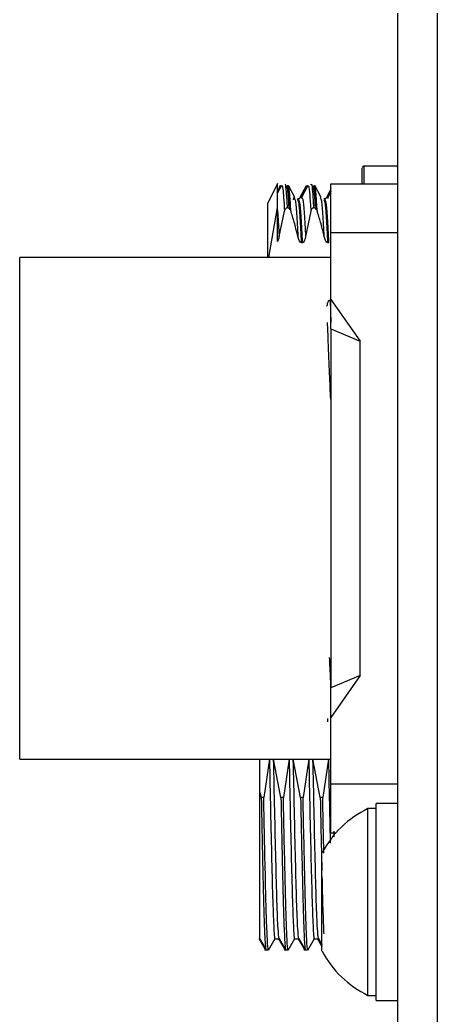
# Model space of a CAD drawing. Header units: millimetres. Extents: x 0 to 279, y 0 to 216.
# Drawn here: x 92.37 to 96.61, y 179.55 to 189.67 of the extents above; entities that cross this region are included whole.
import ezdxf

# ---------------------------------------------------------------- set-up
doc = ezdxf.new("R2010")
doc.units = ezdxf.units.MM

msp = doc.modelspace()

# ---------------------------------------------------------------- linework, layer by layer
at = {"color": 7, "linetype": 'Continuous', "lineweight": 25}
for p, q in [((96.61, 205.208), (96.61, 155.617)), ((96.21, 160.701), (96.21, 200.701)), ((96.19, 188.181), (95.87, 188.181)), ((94.99, 188.004), (94.89, 187.804)), ((95.02, 187.982), (94.983, 187.912)), ((95.025, 187.982), (94.985, 187.904)), ((94.99, 187.758), (94.99, 188.004)), ((95.029, 187.982), (94.99, 187.907)), ((95.012, 187.974), (95.016, 187.984)), ((95.095, 187.96), (95.084, 187.981)), ((95.098, 187.968), (95.09, 187.982)), ((95.105, 187.965), (95.096, 187.982)), ((95.164, 187.86), (95.1, 187.983)), ((95.28, 187.981), (95.217, 187.86)), ((95.287, 187.981), (95.224, 187.861)), ((95.293, 187.982), (95.23, 187.862)), ((95.297, 187.983), (95.234, 187.862)), ((95.326, 187.994), (95.325, 187.985)), ((95.362, 187.96), (95.351, 187.981)), ((95.365, 187.968), (95.358, 187.982)), ((95.373, 187.965), (95.363, 187.982)), ((95.431, 187.86), (95.367, 187.983)), ((95.53, 187.948), (95.485, 187.86)), ((95.53, 187.935), (95.492, 187.861)), ((95.53, 188.001), (96.21, 188.001)), ((95.53, 187.501), (95.53, 188.001)), ((95.159, 187.856), (95.162, 187.849)), ((95.189, 187.844), (95.192, 187.837)), ((95.205, 187.846), (95.192, 187.846)), ((95.202, 187.845), (95.201, 187.84)), ((95.231, 187.852), (95.234, 187.866)), ((95.429, 187.849), (95.427, 187.856)), ((95.472, 187.846), (95.459, 187.846)), ((95.47, 187.845), (95.468, 187.84)), ((95.502, 187.853), (95.495, 187.851)), ((95.53, 187.925), (95.497, 187.862)), ((95.502, 187.866), (95.498, 187.852)), ((95.53, 187.918), (95.501, 187.862)), ((94.89, 187.251), (94.89, 187.804)), ((94.902, 187.251), (94.99, 187.758)), ((94.99, 187.413), (94.99, 187.758)), ((94.99, 187.733), (95.006, 187.464)), ((95.006, 187.464), (95.06, 187.723)), ((95.327, 187.723), (95.274, 187.464)), ((96.21, 187.501), (95.53, 187.501)), ((95.53, 186.825), (95.53, 187.501)), ((95.23, 187.403), (95.243, 187.403)), ((95.498, 187.403), (95.511, 187.403)), ((95.53, 187.251), (92.37, 187.251)), ((92.37, 182.151), (92.37, 187.251)), ((95.53, 186.825), (95.83, 186.401)), ((95.53, 186.525), (95.53, 186.825)), ((95.522, 186.816), (95.53, 186.592)), ((95.53, 186.525), (95.83, 186.401)), ((95.53, 186.525), (95.53, 182.877)), ((95.83, 183.001), (95.83, 186.401)), ((95.83, 183.001), (95.53, 182.577)), ((95.83, 183.001), (95.53, 182.877)), ((95.53, 182.577), (95.53, 182.877)), ((95.53, 181.901), (95.53, 182.577)), ((95.496, 182.565), (95.497, 182.532)), ((92.37, 182.151), (95.53, 182.151)), ((94.81, 181.812), (94.81, 182.151)), ((94.906, 182.154), (94.848, 181.762)), ((95.023, 181.762), (94.949, 182.154)), ((95.106, 182.154), (95.048, 181.762)), ((95.223, 181.762), (95.149, 182.154)), ((95.306, 182.154), (95.248, 181.762)), ((95.423, 181.762), (95.349, 182.154)), ((95.506, 182.154), (95.448, 181.762)), ((95.53, 181.901), (96.21, 181.901)), ((95.53, 181.401), (95.53, 181.901)), ((94.81, 181.812), (94.823, 181.762)), ((94.848, 181.762), (94.823, 181.762)), ((95.048, 181.762), (95.023, 181.762)), ((95.248, 181.762), (95.223, 181.762)), ((95.448, 181.762), (95.423, 181.762)), ((96.21, 181.701), (95.99, 181.701)), ((95.99, 179.701), (95.99, 181.701)), ((95.99, 181.651), (95.908, 181.651)), ((95.908, 180.009), (95.908, 181.651)), ((95.58, 181.401), (95.53, 181.401)), ((95.566, 181.364), (95.565, 181.421)), ((95.44, 180.337), (95.44, 181.201)), ((94.798, 180.331), (94.859, 180.224)), ((94.805, 180.329), (94.872, 180.213)), ((94.898, 180.212), (94.965, 180.328)), ((94.963, 180.327), (95.006, 180.327)), ((94.999, 180.327), (95.058, 180.224)), ((95.005, 180.328), (95.072, 180.212)), ((95.098, 180.212), (95.165, 180.328)), ((95.163, 180.327), (95.206, 180.327)), ((95.199, 180.327), (95.258, 180.224)), ((95.205, 180.328), (95.272, 180.212)), ((95.298, 180.212), (95.365, 180.328)), ((95.363, 180.327), (95.406, 180.327)), ((95.394, 180.327), (95.44, 180.247)), ((95.399, 180.327), (95.44, 180.255)), ((95.403, 180.327), (95.44, 180.262)), ((95.405, 180.328), (95.44, 180.267)), ((95.44, 180.201), (95.44, 180.337)), ((94.856, 180.221), (94.86, 180.214)), ((94.86, 180.213), (94.865, 180.213)), ((94.865, 180.213), (94.89, 180.213)), ((95.055, 180.221), (95.06, 180.213)), ((95.06, 180.213), (95.065, 180.213)), ((95.065, 180.213), (95.09, 180.213)), ((95.066, 180.217), (95.069, 180.212)), ((95.255, 180.221), (95.26, 180.213)), ((95.26, 180.213), (95.265, 180.213)), ((95.265, 180.213), (95.29, 180.213)), ((95.266, 180.217), (95.269, 180.212)), ((95.908, 179.751), (95.908, 180.009)), ((95.908, 179.751), (95.99, 179.751)), ((95.99, 179.701), (96.21, 179.701))]:
    msp.add_line(p, q, dxfattribs=at)
at = {"color": 8, "linetype": 'Continuous', "lineweight": 25}
for p, q in [((95.87, 188.001), (95.87, 188.181)), ((95.28, 187.973), (95.283, 187.983))]:
    msp.add_line(p, q, dxfattribs=at)
at = {"color": 7, "linetype": 'Continuous', "lineweight": 25}
for centre, radius, start, end in [((95.87, 188.161), 0.02, 90, 180), ((96.19, 188.161), 0.02, 0, 90), ((96.372, 180.701), 1.057, 116.0373, 151.7773), ((96.372, 180.701), 1.057, 208.2227, 243.9627)]:
    msp.add_arc(centre, radius, start, end, dxfattribs=at)
for points, knots in [([(95.85, 188.006), (95.85, 188.051), (95.85, 188.142), (95.85, 188.153), (95.85, 188.159)], [0, 0, 0, 0, 0.487631, 1, 1, 1, 1]), ([(95.091, 187.758), (95.087, 187.814), (95.08, 187.926), (95.072, 187.998), (95.068, 187.995), (95.067, 187.994)], [0, 0, 0, 0, 0.4470222, 0.89405, 1, 1, 1, 1]), ([(95.105, 187.771), (95.105, 187.788), (95.1, 187.873), (95.093, 187.95), (95.086, 187.966), (95.084, 187.973)], [0, 0, 0, 0, 0.12561, 0.6311712, 1, 1, 1, 1]), ([(95.114, 187.736), (95.114, 187.741), (95.11, 187.821), (95.103, 187.909), (95.095, 187.984), (95.091, 187.978), (95.09, 187.978)], [0, 0, 0, 0, 0.0300921, 0.4908576, 0.9508984, 1, 1, 1, 1]), ([(95.12, 187.735), (95.118, 187.77), (95.112, 187.872), (95.104, 187.958), (95.098, 187.968), (95.096, 187.972)], [0, 0, 0, 0, 0.249024, 0.717324, 1, 1, 1, 1]), ([(95.125, 187.722), (95.121, 187.781), (95.114, 187.899), (95.105, 187.978), (95.101, 187.975), (95.1, 187.974)], [0, 0, 0, 0, 0.443831, 0.886868, 1, 1, 1, 1]), ([(95.358, 187.758), (95.355, 187.814), (95.348, 187.926), (95.34, 187.998), (95.335, 187.995), (95.335, 187.994)], [0, 0, 0, 0, 0.447026, 0.89407, 1, 1, 1, 1]), ([(95.373, 187.771), (95.372, 187.788), (95.367, 187.873), (95.36, 187.95), (95.354, 187.966), (95.351, 187.973)], [0, 0, 0, 0, 0.125629, 0.631214, 1, 1, 1, 1]), ([(95.382, 187.736), (95.382, 187.741), (95.378, 187.821), (95.37, 187.909), (95.362, 187.984), (95.358, 187.978), (95.358, 187.978)], [0, 0, 0, 0, 0.030101, 0.490884, 0.95095, 1, 1, 1, 1]), ([(95.387, 187.735), (95.385, 187.77), (95.379, 187.872), (95.372, 187.958), (95.366, 187.968), (95.363, 187.972)], [0, 0, 0, 0, 0.2490441, 0.717357, 1, 1, 1, 1]), ([(95.392, 187.722), (95.388, 187.781), (95.381, 187.899), (95.373, 187.978), (95.368, 187.975), (95.367, 187.974)], [0, 0, 0, 0, 0.443844, 0.886894, 1, 1, 1, 1]), ([(95.152, 187.837), (95.153, 187.85), (95.155, 187.867), (95.157, 187.862), (95.157, 187.86)], [0, 0, 0, 0, 0.783194, 1, 1, 1, 1]), ([(95.218, 187.861), (95.215, 187.856), (95.209, 187.848), (95.198, 187.846), (95.193, 187.846)], [0, 0, 0, 0, 0.573862, 1, 1, 1, 1]), ([(95.243, 187.403), (95.239, 187.492), (95.23, 187.671), (95.217, 187.822), (95.208, 187.832), (95.205, 187.837)], [0, 0, 0, 0, 0.354273, 0.708546, 1, 1, 1, 1]), ([(95.237, 187.856), (95.241, 187.853), (95.248, 187.847), (95.261, 187.711), (95.269, 187.546), (95.274, 187.464)], [0, 0, 0, 0, 0.275081, 0.637508, 1, 1, 1, 1]), ([(95.485, 187.861), (95.482, 187.856), (95.476, 187.848), (95.465, 187.846), (95.46, 187.846)], [0, 0, 0, 0, 0.573487, 1, 1, 1, 1]), ([(95.511, 187.403), (95.506, 187.492), (95.497, 187.671), (95.484, 187.822), (95.476, 187.832), (95.472, 187.837)], [0, 0, 0, 0, 0.354273, 0.708546, 1, 1, 1, 1]), ([(95.06, 187.723), (95.061, 187.728), (95.064, 187.738), (95.071, 187.749), (95.079, 187.755), (95.086, 187.758), (95.089, 187.758), (95.091, 187.758)], [0, 0, 0, 0, 0.320671, 0.593516, 0.808421, 0.904747, 1, 1, 1, 1]), ([(95.091, 187.758), (95.093, 187.758), (95.096, 187.758), (95.102, 187.756), (95.11, 187.75), (95.119, 187.739), (95.123, 187.728), (95.125, 187.723)], [0, 0, 0, 0, 0.084018, 0.169758, 0.359592, 0.65636, 1, 1, 1, 1]), ([(95.327, 187.723), (95.328, 187.728), (95.331, 187.737), (95.339, 187.749), (95.347, 187.755), (95.353, 187.758), (95.357, 187.758), (95.358, 187.758)], [0, 0, 0, 0, 0.323477, 0.598235, 0.811064, 0.906137, 1, 1, 1, 1]), ([(95.358, 187.758), (95.36, 187.758), (95.363, 187.758), (95.369, 187.756), (95.378, 187.75), (95.387, 187.739), (95.39, 187.728), (95.392, 187.723)], [0, 0, 0, 0, 0.0836543, 0.1692348, 0.3595827, 0.6563438, 1, 1, 1, 1]), ([(95.196, 187.464), (95.185, 187.507), (95.165, 187.591), (95.139, 187.676), (95.126, 187.719), (95.125, 187.722), (95.125, 187.723), (95.125, 187.723)], [0, 0, 0, 0, 0.498682, 0.966072, 0.990476, 0.999014, 1, 1, 1, 1]), ([(95.463, 187.464), (95.453, 187.507), (95.433, 187.591), (95.406, 187.676), (95.393, 187.719), (95.392, 187.722), (95.392, 187.723), (95.392, 187.723)], [0, 0, 0, 0, 0.498688, 0.966111, 0.990504, 0.999023, 1, 1, 1, 1]), ([(94.99, 187.413), (94.994, 187.42), (95.002, 187.436), (95.005, 187.454), (95.006, 187.464)], [0, 0, 0, 0, 0.428465, 1, 1, 1, 1]), ([(95.23, 187.403), (95.229, 187.403), (95.227, 187.403), (95.223, 187.405), (95.215, 187.411), (95.204, 187.431), (95.199, 187.45), (95.196, 187.464)], [0, 0, 0, 0, 0.037508, 0.077096, 0.169639, 0.437594, 1, 1, 1, 1]), ([(95.274, 187.464), (95.271, 187.451), (95.268, 187.432), (95.258, 187.411), (95.25, 187.405), (95.246, 187.403), (95.244, 187.403), (95.243, 187.403)], [0, 0, 0, 0, 0.5542541, 0.8281889, 0.9215982, 0.9616523, 1, 1, 1, 1]), ([(95.498, 187.403), (95.497, 187.403), (95.495, 187.403), (95.491, 187.405), (95.483, 187.411), (95.472, 187.431), (95.466, 187.45), (95.463, 187.464)], [0, 0, 0, 0, 0.037508, 0.077097, 0.16964, 0.437594, 1, 1, 1, 1]), ([(95.491, 186.755), (95.494, 186.768), (95.497, 186.787), (95.507, 186.807), (95.515, 186.814), (95.519, 186.816), (95.521, 186.816), (95.522, 186.816)], [0, 0, 0, 0, 0.554254, 0.828188, 0.921597, 0.961652, 1, 1, 1, 1]), ([(95.53, 185.811), (95.526, 185.893), (95.517, 186.06), (95.506, 186.343), (95.5, 186.527), (95.497, 186.592)], [0, 0, 0, 0, 0.38526, 0.783654, 1, 1, 1, 1]), ([(95.53, 182.871), (95.53, 182.892), (95.526, 183.047), (95.521, 183.121), (95.518, 183.185)], [0, 0, 0, 0, 0.1398544, 1, 1, 1, 1]), ([(94.906, 182.154), (94.91, 181.979), (94.917, 181.628), (94.929, 181.114), (94.94, 180.684), (94.951, 180.416), (94.959, 180.3), (94.963, 180.331), (94.963, 180.332)], [0, 0, 0, 0, 0.197576, 0.395153, 0.592729, 0.790306, 0.987882, 1, 1, 1, 1]), ([(95.005, 180.331), (95.002, 180.353), (94.994, 180.397), (94.983, 180.69), (94.972, 181.112), (94.96, 181.629), (94.953, 181.979), (94.949, 182.154)], [0, 0, 0, 0, 0.194041, 0.39553, 0.59702, 0.79851, 1, 1, 1, 1]), ([(95.106, 182.154), (95.11, 181.979), (95.117, 181.628), (95.129, 181.114), (95.14, 180.684), (95.151, 180.416), (95.159, 180.3), (95.163, 180.331), (95.163, 180.332)], [0, 0, 0, 0, 0.197576, 0.395153, 0.592729, 0.790306, 0.987882, 1, 1, 1, 1]), ([(95.205, 180.331), (95.202, 180.353), (95.194, 180.397), (95.183, 180.69), (95.172, 181.112), (95.16, 181.629), (95.153, 181.979), (95.149, 182.154)], [0, 0, 0, 0, 0.194033, 0.395525, 0.597016, 0.798508, 1, 1, 1, 1]), ([(95.306, 182.154), (95.31, 181.979), (95.317, 181.628), (95.329, 181.114), (95.34, 180.684), (95.351, 180.416), (95.359, 180.3), (95.363, 180.331), (95.363, 180.332)], [0, 0, 0, 0, 0.1975764, 0.3951529, 0.5927293, 0.7903057, 0.9878822, 1, 1, 1, 1]), ([(95.405, 180.332), (95.402, 180.353), (95.394, 180.397), (95.383, 180.69), (95.372, 181.112), (95.36, 181.629), (95.353, 181.979), (95.349, 182.154)], [0, 0, 0, 0, 0.1934679, 0.3951009, 0.5967339, 0.798367, 1, 1, 1, 1]), ([(95.506, 182.154), (95.51, 181.977), (95.516, 181.684), (95.522, 181.409), (95.525, 181.299)], [0, 0, 0, 0, 0.602997, 1, 1, 1, 1]), ([(94.81, 180.327), (94.81, 180.325), (94.81, 180.315), (94.81, 180.37), (94.81, 180.485), (94.81, 180.668), (94.81, 180.905), (94.81, 181.183), (94.81, 181.49), (94.81, 181.705), (94.81, 181.812)], [0, 0, 0, 0, 0.039586, 0.176734, 0.31367, 0.450776, 0.587984, 0.725627, 0.862648, 1, 1, 1, 1]), ([(94.823, 181.762), (94.826, 181.608), (94.833, 181.3), (94.842, 180.882), (94.851, 180.538), (94.86, 180.311), (94.868, 180.205), (94.872, 180.223), (94.872, 180.227)], [0, 0, 0, 0, 0.1885395, 0.3770789, 0.5656184, 0.7541579, 0.9426973, 1, 1, 1, 1]), ([(94.897, 180.227), (94.897, 180.223), (94.893, 180.205), (94.885, 180.311), (94.876, 180.538), (94.867, 180.882), (94.858, 181.3), (94.851, 181.608), (94.848, 181.762)], [0, 0, 0, 0, 0.057303, 0.245842, 0.434382, 0.622921, 0.811461, 1, 1, 1, 1]), ([(95.023, 181.762), (95.026, 181.608), (95.033, 181.3), (95.042, 180.882), (95.051, 180.538), (95.06, 180.311), (95.068, 180.205), (95.072, 180.223), (95.072, 180.227)], [0, 0, 0, 0, 0.188539, 0.377079, 0.565618, 0.754158, 0.942697, 1, 1, 1, 1]), ([(95.097, 180.227), (95.097, 180.223), (95.093, 180.205), (95.085, 180.311), (95.076, 180.538), (95.067, 180.882), (95.058, 181.3), (95.051, 181.608), (95.048, 181.762)], [0, 0, 0, 0, 0.057303, 0.245842, 0.434382, 0.622921, 0.811461, 1, 1, 1, 1]), ([(95.223, 181.762), (95.226, 181.608), (95.233, 181.3), (95.242, 180.882), (95.251, 180.538), (95.26, 180.311), (95.268, 180.205), (95.272, 180.223), (95.272, 180.227)], [0, 0, 0, 0, 0.188539, 0.377079, 0.565618, 0.754158, 0.942697, 1, 1, 1, 1]), ([(95.297, 180.227), (95.297, 180.223), (95.293, 180.205), (95.285, 180.311), (95.276, 180.538), (95.267, 180.882), (95.258, 181.3), (95.251, 181.608), (95.248, 181.762)], [0, 0, 0, 0, 0.0573027, 0.2458421, 0.4343816, 0.6229211, 0.8114605, 1, 1, 1, 1]), ([(95.423, 181.762), (95.426, 181.606), (95.432, 181.341), (95.437, 181.112), (95.439, 181.017)], [0, 0, 0, 0, 0.587138, 1, 1, 1, 1]), ([(95.46, 181.198), (95.459, 181.234), (95.455, 181.406), (95.451, 181.605), (95.448, 181.762)], [0, 0, 0, 0, 0.2089345, 1, 1, 1, 1]), ([(95.44, 180.959), (95.441, 180.937), (95.444, 180.777), (95.45, 180.559), (95.456, 180.433), (95.458, 180.377)], [0, 0, 0, 0, 0.080322, 0.596684, 1, 1, 1, 1])]:
    msp.add_open_spline(points, degree=3, knots=knots, dxfattribs=at)
at = {"color": 8, "linetype": 'Continuous', "lineweight": 25}
for points, knots in [([(95.029, 187.975), (95.031, 187.979), (95.035, 187.992), (95.042, 187.953), (95.051, 187.869), (95.057, 187.772), (95.06, 187.723)], [0, 0, 0, 0, 0.146105, 0.430774, 0.715374, 1, 1, 1, 1]), ([(95.297, 187.975), (95.3, 187.978), (95.306, 187.986), (95.316, 187.899), (95.323, 187.782), (95.327, 187.722)], [0, 0, 0, 0, 0.276948, 0.638159, 1, 1, 1, 1]), ([(95.162, 187.849), (95.164, 187.847), (95.171, 187.839), (95.182, 187.71), (95.191, 187.546), (95.196, 187.464)], [0, 0, 0, 0, 0.214439, 0.607185, 1, 1, 1, 1]), ([(95.192, 187.837), (95.195, 187.832), (95.204, 187.822), (95.217, 187.671), (95.226, 187.492), (95.23, 187.403)], [0, 0, 0, 0, 0.291454, 0.645727, 1, 1, 1, 1]), ([(95.463, 187.464), (95.459, 187.546), (95.45, 187.71), (95.439, 187.839), (95.432, 187.847), (95.429, 187.849)], [0, 0, 0, 0, 0.392814, 0.785556, 1, 1, 1, 1]), ([(95.459, 187.837), (95.463, 187.832), (95.471, 187.822), (95.484, 187.671), (95.493, 187.492), (95.498, 187.403)], [0, 0, 0, 0, 0.291454, 0.645727, 1, 1, 1, 1]), ([(95.491, 187.855), (95.49, 187.86), (95.488, 187.869), (95.487, 187.859), (95.486, 187.854)], [0, 0, 0, 0, 0.46378, 1, 1, 1, 1])]:
    msp.add_open_spline(points, degree=3, knots=knots, dxfattribs=at)

doc.saveas('drawing.dxf')
